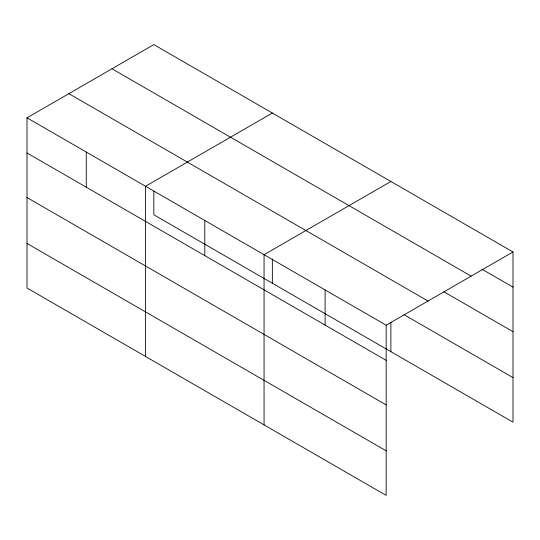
<?xml version="1.0" encoding="UTF-8"?>
<svg xmlns="http://www.w3.org/2000/svg" width="540" height="540" viewBox="0 0 540 540"><rect width="100%" height="100%" fill="white"/><g stroke="black" fill="none" stroke-linecap="round" stroke-linejoin="round"><path stroke-width="0.81" d="M27 117.828L386.168 325.195L386.168 495.396L27 288.029L27 117.828L153.833 44.604L513 251.971L513 422.172L153.833 214.805L153.833 191.261M272.356 113.036L145.523 186.26L145.523 356.461M390.886 181.467L264.053 254.691L264.053 424.892M386.168 325.195L513 251.971M481.741 269.075L513 287.118M111.976 68.769L471.143 276.136M443.948 291.816L513 331.688M68.857 93.663L428.024 301.03M403.967 314.651L513 377.602M27 152.982L386.168 360.349M27 197.546L386.168 404.912M27 243.466L386.168 450.826M390.886 322.238L390.886 351.668M325.107 289.94L325.107 325.094M272.356 258.849L272.356 283.237M204.788 220.475L204.788 255.629M86.265 152.044L86.265 187.198"/></g></svg>
